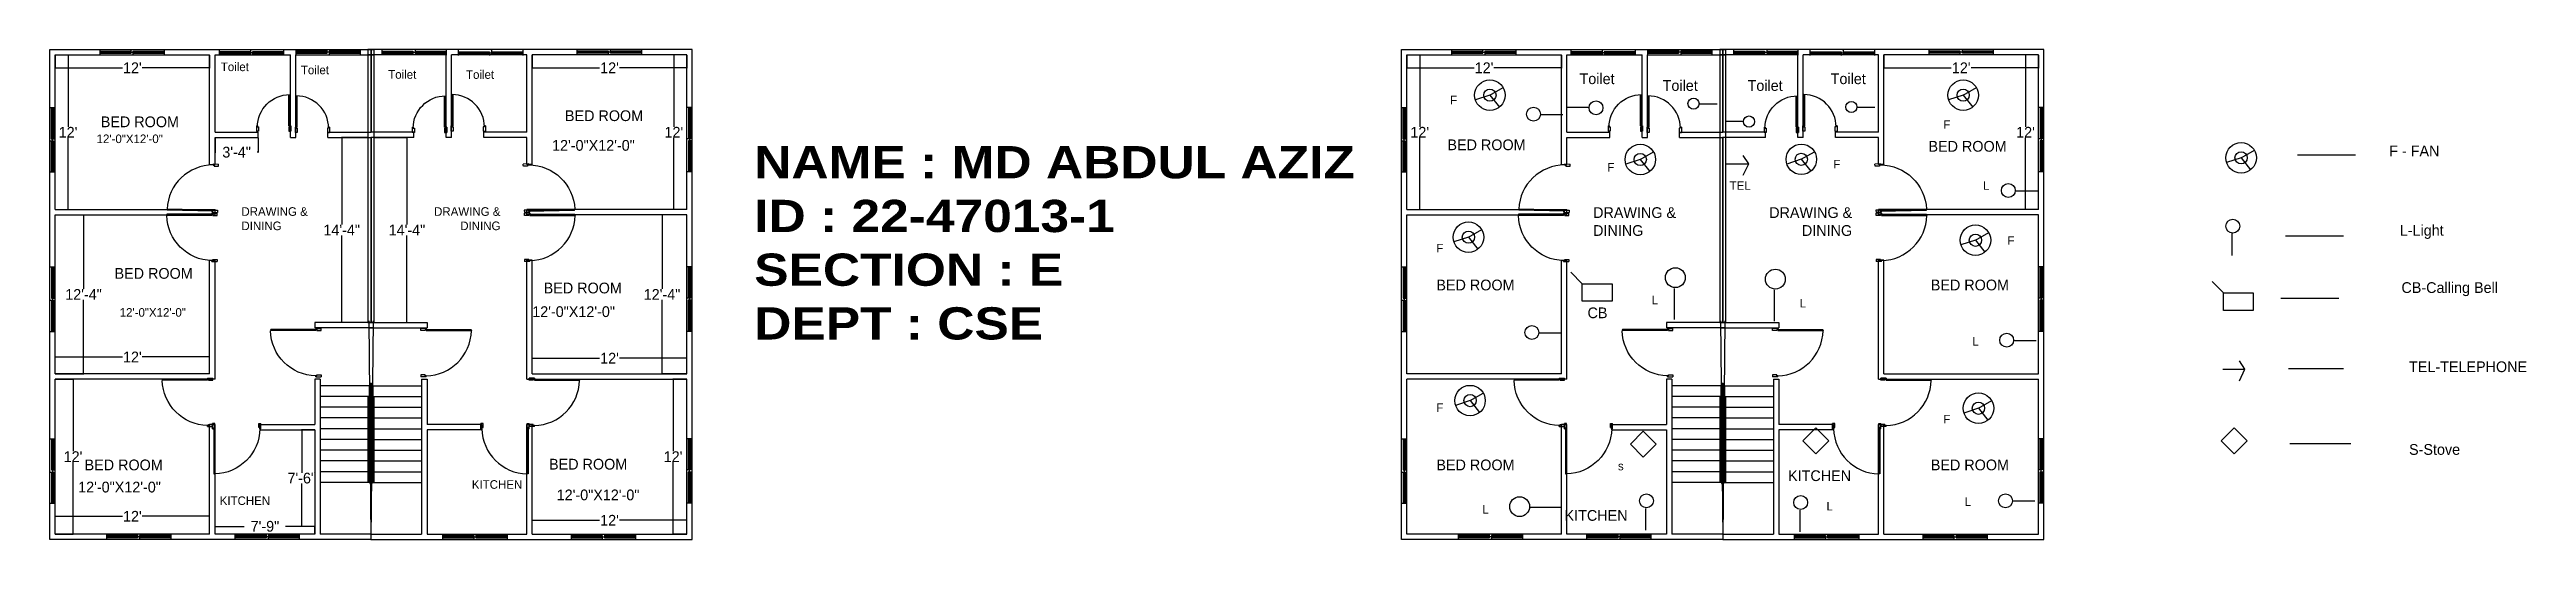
# Model space of a CAD drawing. Header units: inches. Extents: x 510 to 2818, y -315 to 141.
import ezdxf

# ---------------------------------------------------------------- set-up
doc = ezdxf.new("R2010")
doc.units = ezdxf.units.IN
doc.header["$MEASUREMENT"] = 0
doc.dimstyles.get("Standard").update_dxf_attribs({"dimtxt": 10, "dimasz": 0.18, "dimexe": 0.18, "dimexo": 0.0625, "dimgap": 0.09, "dimtad": 0, "dimtih": 1, "dimtoh": 1, "dimdec": 0, "dimzin": 0, "dimdsep": 46, "dimlunit": 3, "dimtxsty": 'Standard', "dimcen": 0.09, "dimadec": 0, "dimazin": 0, "dimtfac": 1, "dimtdec": 0, "dimtofl": 0, "dimtmove": 0, "dimatfit": 3, "dimfxl": 1, "dimtolj": 1, "dimtzin": 0, "dimarcsym": 0})

# ---------------------------------------------------------------- blocks, each defined once
blk = doc.blocks.new('door 42')
for p, q in [((1110.7, 151.3), (1111.7, 151.5)), ((1110.7, 108.4), (1110.7, 151.3)), ((1111.7, 109.4), (1111.7, 151.5)), ((1109.7, 109.4), (1109.7, 104.4)), ((1109.7, 109.4), (1110.7, 109.4)), ((1111.7, 104.4), (1109.7, 104.4)), ((1110.7, 109.4), (1110.7, 108.4)), ((1110.7, 109.4), (1110.7, 108.4)), ((1110.7, 109.4), (1111.7, 109.4)), ((1110.7, 108.4), (1111.7, 108.4)), ((1110.7, 108.4), (1110.7, 108.4)), ((1111.7, 108.4), (1111.7, 104.4)), ((1153.7, 108.4), (1152.7, 108.4)), ((1152.7, 108.4), (1152.7, 104.4)), ((1152.7, 104.4), (1153.7, 104.4)), ((1152.7, 104.4), (1154.7, 104.4)), ((1154.7, 109.4), (1153.7, 109.4)), ((1153.7, 109.4), (1153.7, 108.4)), ((1154.7, 109.4), (1154.7, 104.4))]:
    blk.add_line(p, q)
blk.add_arc((1110.7, 108.4), 43.1, 1.3296, 88.6159)
blk = doc.blocks.new('door 30')
for p, q in [((1036.3, 19.9), (1036.3, 49.1)), ((1037.3, 19.9), (1037.3, 49.1)), ((1035.3, 19.9), (1035.3, 14.9)), ((1035.3, 19.9), (1036.3, 19.9)), ((1037.3, 14.9), (1035.3, 14.9)), ((1036.3, 19.9), (1036.3, 18.9)), ((1036.3, 19.9), (1036.3, 18.9)), ((1036.3, 19.9), (1037.3, 19.9)), ((1036.3, 18.9), (1037.3, 18.9)), ((1036.3, 18.9), (1036.3, 18.9)), ((1037.3, 18.9), (1037.3, 14.9)), ((1066.4, 18.9), (1065.4, 18.9)), ((1065.4, 18.9), (1065.4, 14.9)), ((1065.4, 14.9), (1066.3, 14.9)), ((1065.4, 14.9), (1067.4, 14.9)), ((1065.4, 14.9), (1067.3, 14.9)), ((1067.4, 19.9), (1066.4, 19.9)), ((1066.4, 19.9), (1066.4, 18.9)), ((1067.4, 19.9), (1067.4, 14.9))]:
    blk.add_line(p, q)
blk.add_arc((1036.3, 18.9), 30.2, 0, 90)
blk = doc.blocks.new('window')
for p, q in [((422.6, 150), (422.6, 155)), ((422.6, 155), (482.6, 155)), ((422.6, 153.5), (451.6, 153.5)), ((422.6, 153.5), (451.6, 153.5)), ((422.6, 153.5), (451.6, 153.5)), ((422.6, 151.5), (451.6, 151.5)), ((423.6, 151.5), (423.6, 153.5)), ((423.6, 152.5), (481.6, 152.5)), ((451.6, 151.5), (451.6, 155)), ((452.6, 150), (452.6, 150)), ((453.6, 150), (453.6, 153.5)), ((453.6, 153.5), (482.6, 153.5)), ((453.6, 153.5), (482.6, 153.5)), ((453.6, 153.5), (482.6, 153.5)), ((453.6, 151.5), (482.6, 151.5)), ((481.6, 151.5), (481.6, 153.5)), ((482.6, 150), (482.6, 155))]:
    blk.add_line(p, q)
blk = doc.blocks.new('win')
for p, q in [((353, 171.7), (353, 176.7)), ((353, 175.2), (382, 175.2)), ((353, 175.2), (382, 175.2)), ((353, 175.2), (382, 175.2)), ((353, 173.2), (382, 173.2)), ((354, 173.2), (354, 175.2)), ((354, 174.2), (412, 174.2)), ((382, 173.2), (382, 176.7)), ((383, 171.7), (383, 171.7)), ((384, 171.7), (384, 175.2)), ((384, 175.2), (413, 175.2)), ((384, 175.2), (413, 175.2)), ((384, 175.2), (413, 175.2)), ((384, 173.2), (413, 173.2)), ((412, 173.2), (412, 175.2)), ((413, 171.7), (413, 176.7))]:
    blk.add_line(p, q)
blk = doc.blocks.new('*D8')
at = {"color": 0, "lineweight": -2}
for p, q in [((515.6, 136.4), (515.6, 124.3)), ((515.7, 124.5), (578.3, 124.5)), ((659.4, 124.5), (596.8, 124.5)), ((659.6, 136.4), (659.6, 124.3))]:
    blk.add_line(p, q, dxfattribs=at)
at = {"color": 0}
for points in [[(515.7, 124.5), (515.7, 124.5), (515.6, 124.5)], [(659.4, 124.5), (659.4, 124.5), (659.6, 124.5)]]:
    blk.add_solid(points, dxfattribs=at)
at = {"layer": 'Defpoints', "color": 0}
for p in [(515.6, 136.5), (659.6, 136.5), (659.6, 124.5)]:
    blk.add_point(p, dxfattribs=at)
at = {"color": 0, "insert": (587.6, 124.5), "char_height": 10, "attachment_point": 5}
blk.add_mtext("\\A1;12'", dxfattribs=at)
blk = doc.blocks.new('*D9')
at = {"color": 0, "lineweight": -2}
for p, q in [((515.6, 136.5), (527.9, 136.5)), ((527.7, 136.3), (527.7, 69.6)), ((527.7, -7.4), (527.7, 59.4)), ((515.6, -7.5), (527.9, -7.5))]:
    blk.add_line(p, q, dxfattribs=at)
at = {"color": 0}
for points in [[(527.7, 136.3), (527.7, 136.3), (527.7, 136.5)], [(527.7, -7.4), (527.7, -7.4), (527.7, -7.5)]]:
    blk.add_solid(points, dxfattribs=at)
at = {"layer": 'Defpoints', "color": 0}
for p in [(515.6, 136.5), (515.6, -7.5), (527.7, -7.5)]:
    blk.add_point(p, dxfattribs=at)
at = {"color": 0, "insert": (527.7, 64.5), "char_height": 10, "attachment_point": 5}
blk.add_mtext("\\A1;12'", dxfattribs=at)
blk = doc.blocks.new('*D10')
at = {"color": 0, "lineweight": -2}
for p, q in [((960.1, 136.4), (960.1, 124.3)), ((960.3, 124.5), (1022.9, 124.5)), ((1103.9, 124.5), (1041.4, 124.5)), ((1104.1, 136.4), (1104.1, 124.3))]:
    blk.add_line(p, q, dxfattribs=at)
at = {"color": 0}
for points in [[(960.3, 124.5), (960.3, 124.5), (960.1, 124.5)], [(1103.9, 124.5), (1103.9, 124.5), (1104.1, 124.5)]]:
    blk.add_solid(points, dxfattribs=at)
at = {"layer": 'Defpoints', "color": 0}
for p in [(960.1, 136.5), (960.1, 124.5), (1104.1, 136.5)]:
    blk.add_point(p, dxfattribs=at)
at = {"color": 0, "insert": (1032.1, 124.5), "char_height": 10, "attachment_point": 5}
blk.add_mtext("\\A1;12'", dxfattribs=at)
blk = doc.blocks.new('*D11')
at = {"color": 0, "lineweight": -2}
for p, q in [((1104.1, 136.5), (1091.8, 136.5)), ((1092, 136.3), (1092, 69.6)), ((1092, -7.4), (1092, 59.4)), ((1104.1, -7.5), (1091.8, -7.5))]:
    blk.add_line(p, q, dxfattribs=at)
at = {"color": 0}
for points in [[(1092, 136.3), (1092, 136.3), (1092, 136.5)], [(1092, -7.4), (1092, -7.4), (1092, -7.5)]]:
    blk.add_solid(points, dxfattribs=at)
at = {"layer": 'Defpoints', "color": 0}
for p in [(1104.1, 136.5), (1092, -7.5), (1104.1, -7.5)]:
    blk.add_point(p, dxfattribs=at)
at = {"color": 0, "insert": (1092, 64.5), "char_height": 10, "attachment_point": 5}
blk.add_mtext("\\A1;12'", dxfattribs=at)
blk = doc.blocks.new('*D12')
at = {"color": 0, "lineweight": -2}
for p, q in [((1774.8, 136.4), (1774.8, 124.3)), ((1775, 124.5), (1837.5, 124.5)), ((1918.6, 124.5), (1856, 124.5)), ((1918.8, 136.4), (1918.8, 124.3))]:
    blk.add_line(p, q, dxfattribs=at)
at = {"color": 0}
for points in [[(1775, 124.5), (1775, 124.5), (1774.8, 124.5)], [(1918.6, 124.5), (1918.6, 124.5), (1918.8, 124.5)]]:
    blk.add_solid(points, dxfattribs=at)
at = {"layer": 'Defpoints', "color": 0}
for p in [(1774.8, 136.5), (1918.8, 136.5), (1918.8, 124.5)]:
    blk.add_point(p, dxfattribs=at)
at = {"color": 0, "insert": (1846.8, 124.5), "char_height": 10, "attachment_point": 5}
blk.add_mtext("\\A1;12'", dxfattribs=at)
blk = doc.blocks.new('*D13')
at = {"color": 0, "lineweight": -2}
for p, q in [((1774.8, 136.5), (1787.1, 136.5)), ((1786.9, 136.3), (1786.9, 69.6)), ((1786.9, -7.4), (1786.9, 59.4)), ((1774.8, -7.5), (1787.1, -7.5))]:
    blk.add_line(p, q, dxfattribs=at)
at = {"color": 0}
for points in [[(1786.9, 136.3), (1786.9, 136.3), (1786.9, 136.5)], [(1786.9, -7.4), (1786.9, -7.4), (1786.9, -7.5)]]:
    blk.add_solid(points, dxfattribs=at)
at = {"layer": 'Defpoints', "color": 0}
for p in [(1774.8, 136.5), (1774.8, -7.5), (1786.9, -7.5)]:
    blk.add_point(p, dxfattribs=at)
at = {"color": 0, "insert": (1786.9, 64.5), "char_height": 10, "attachment_point": 5}
blk.add_mtext("\\A1;12'", dxfattribs=at)
blk = doc.blocks.new('*D14')
at = {"color": 0, "lineweight": -2}
for p, q in [((2219.3, 136.4), (2219.3, 124.3)), ((2219.5, 124.5), (2282.1, 124.5)), ((2363.2, 124.5), (2300.6, 124.5)), ((2363.3, 136.4), (2363.3, 124.3))]:
    blk.add_line(p, q, dxfattribs=at)
at = {"color": 0}
for points in [[(2219.5, 124.5), (2219.5, 124.5), (2219.3, 124.5)], [(2363.2, 124.5), (2363.2, 124.5), (2363.3, 124.5)]]:
    blk.add_solid(points, dxfattribs=at)
at = {"layer": 'Defpoints', "color": 0}
for p in [(2219.3, 136.5), (2219.3, 124.5), (2363.3, 136.5)]:
    blk.add_point(p, dxfattribs=at)
at = {"color": 0, "insert": (2291.3, 124.5), "char_height": 10, "attachment_point": 5}
blk.add_mtext("\\A1;12'", dxfattribs=at)
blk = doc.blocks.new('*D15')
at = {"color": 0, "lineweight": -2}
for p, q in [((2363.3, 136.5), (2351, 136.5)), ((2351.2, 136.3), (2351.2, 69.6)), ((2351.2, -7.4), (2351.2, 59.4)), ((2363.3, -7.5), (2351, -7.5))]:
    blk.add_line(p, q, dxfattribs=at)
at = {"color": 0}
for points in [[(2351.2, 136.3), (2351.2, 136.3), (2351.2, 136.5)], [(2351.2, -7.4), (2351.2, -7.4), (2351.2, -7.5)]]:
    blk.add_solid(points, dxfattribs=at)
at = {"layer": 'Defpoints', "color": 0}
for p in [(2363.3, 136.5), (2351.2, -7.5), (2363.3, -7.5)]:
    blk.add_point(p, dxfattribs=at)
at = {"color": 0, "insert": (2351.2, 64.5), "char_height": 10, "attachment_point": 5}
blk.add_mtext("\\A1;12'", dxfattribs=at)
blk = doc.blocks.new('Fan')
for q in [(2604.6, 198.1), (2656.4, 221.1), (2631.7, 207), (2649.5, 184.9)]:
    blk.add_line((2631.7, 207), q)
for radius in [28.4, 11.4]:
    blk.add_circle((2631.7, 207), radius)
blk = doc.blocks.new('light')
blk.add_line((2661.5, -3.3), (2661.5, 55))
blk.add_circle((2663, 74.9), 18.5)
blk = doc.blocks.new('telephone')
for p, q in [((2682.9, -92.9), (2672.6, -77.2)), ((2641.6, -92.9), (2682.9, -92.9)), ((2662.2, -92.9), (2682.9, -92.9)), ((2672.6, -114.2), (2682.9, -92.9))]:
    blk.add_line(p, q)
blk = doc.blocks.new('Calling Bell')
blk.add_line((2671.5, -222.2), (2650.2, -200.9))
blk.add_lwpolyline([(2671.5, -222.2), (2727, -222.2), (2727, -254.9), (2671.5, -254.9)], close=True)
blk = doc.blocks.new('*D95')
at = {"color": 0, "lineweight": -2}
for p, q in [((515.6, -160.5), (515.6, -144.5)), ((515.7, -144.7), (578.3, -144.7)), ((659.4, -144.7), (596.8, -144.7)), ((659.6, -160.5), (659.6, -144.5))]:
    blk.add_line(p, q, dxfattribs=at)
at = {"color": 0}
for points in [[(515.7, -144.6), (515.7, -144.7), (515.6, -144.7)], [(659.4, -144.6), (659.4, -144.7), (659.6, -144.7)]]:
    blk.add_solid(points, dxfattribs=at)
at = {"layer": 'Defpoints', "color": 0}
for p in [(515.6, -160.5), (659.6, -144.7), (659.6, -160.5)]:
    blk.add_point(p, dxfattribs=at)
at = {"color": 0, "insert": (587.6, -144.7), "char_height": 10, "attachment_point": 5}
blk.add_mtext("\\A1;12'", dxfattribs=at)
blk = doc.blocks.new('*D96')
at = {"color": 0, "lineweight": -2}
for p, q in [((515.6, -309.5), (515.6, -292.8)), ((515.7, -293), (578.3, -293)), ((659.4, -293), (596.8, -293)), ((659.6, -309.5), (659.6, -292.8))]:
    blk.add_line(p, q, dxfattribs=at)
at = {"color": 0}
for points in [[(515.7, -292.9), (515.7, -293), (515.6, -293)], [(659.4, -292.9), (659.4, -293), (659.6, -293)]]:
    blk.add_solid(points, dxfattribs=at)
at = {"layer": 'Defpoints', "color": 0}
for p in [(659.6, -293), (515.6, -309.5), (659.6, -309.5)]:
    blk.add_point(p, dxfattribs=at)
at = {"color": 0, "insert": (587.6, -293), "char_height": 10, "attachment_point": 5}
blk.add_mtext("\\A1;12'", dxfattribs=at)
blk = doc.blocks.new('*D97')
at = {"color": 0, "lineweight": -2}
for p, q in [((515.6, -165.5), (532.4, -165.5)), ((532.3, -165.7), (532.3, -232.4)), ((532.3, -309.3), (532.3, -242.6)), ((515.6, -309.5), (532.4, -309.5))]:
    blk.add_line(p, q, dxfattribs=at)
at = {"color": 0}
for points in [[(532.2, -165.7), (532.3, -165.7), (532.3, -165.5)], [(532.2, -309.3), (532.3, -309.3), (532.3, -309.5)]]:
    blk.add_solid(points, dxfattribs=at)
at = {"layer": 'Defpoints', "color": 0}
for p in [(515.6, -165.5), (532.3, -165.5), (515.6, -309.5)]:
    blk.add_point(p, dxfattribs=at)
at = {"color": 0, "insert": (532.3, -237.5), "char_height": 10, "attachment_point": 5}
blk.add_mtext("\\A1;12'", dxfattribs=at)
blk = doc.blocks.new('*D98')
at = {"color": 0, "lineweight": -2}
for p, q in [((960.1, -160.5), (960.1, -145.6)), ((960.3, -145.8), (1022.9, -145.8)), ((1103.9, -145.8), (1041.4, -145.8)), ((1104.1, -160.5), (1104.1, -145.6))]:
    blk.add_line(p, q, dxfattribs=at)
at = {"color": 0}
for points in [[(960.3, -145.8), (960.3, -145.8), (960.1, -145.8)], [(1103.9, -145.8), (1103.9, -145.8), (1104.1, -145.8)]]:
    blk.add_solid(points, dxfattribs=at)
at = {"layer": 'Defpoints', "color": 0}
for p in [(960.1, -145.8), (960.1, -160.5), (1104.1, -160.5)]:
    blk.add_point(p, dxfattribs=at)
at = {"color": 0, "insert": (1032.1, -145.8), "char_height": 10, "attachment_point": 5}
blk.add_mtext("\\A1;12'", dxfattribs=at)
blk = doc.blocks.new('*D99')
at = {"color": 0, "lineweight": -2}
for p, q in [((1104.1, -165.5), (1091.1, -165.5)), ((1091.3, -165.7), (1091.3, -232.4)), ((1091.3, -309.4), (1091.3, -242.6)), ((1104.1, -309.5), (1091.1, -309.5))]:
    blk.add_line(p, q, dxfattribs=at)
at = {"color": 0}
for points in [[(1091.3, -165.7), (1091.3, -165.7), (1091.3, -165.5)], [(1091.3, -309.4), (1091.3, -309.4), (1091.3, -309.5)]]:
    blk.add_solid(points, dxfattribs=at)
at = {"layer": 'Defpoints', "color": 0}
for p in [(1104.1, -165.5), (1091.3, -309.5), (1104.1, -309.5)]:
    blk.add_point(p, dxfattribs=at)
at = {"color": 0, "insert": (1091.3, -237.5), "char_height": 10, "attachment_point": 5}
blk.add_mtext("\\A1;12'", dxfattribs=at)
blk = doc.blocks.new('*D100')
at = {"color": 0, "lineweight": -2}
for p, q in [((960.1, -309.5), (960.1, -296.5)), ((960.3, -296.7), (1022.9, -296.7)), ((1103.9, -296.7), (1041.4, -296.7)), ((1104.1, -309.5), (1104.1, -296.5))]:
    blk.add_line(p, q, dxfattribs=at)
at = {"color": 0}
for points in [[(960.3, -296.6), (960.3, -296.7), (960.1, -296.7)], [(1103.9, -296.6), (1103.9, -296.7), (1104.1, -296.7)]]:
    blk.add_solid(points, dxfattribs=at)
at = {"layer": 'Defpoints', "color": 0}
for p in [(1104.1, -296.7), (960.1, -309.5), (1104.1, -309.5)]:
    blk.add_point(p, dxfattribs=at)
at = {"color": 0, "insert": (1032.1, -296.7), "char_height": 10, "attachment_point": 5}
blk.add_mtext("\\A1;12'", dxfattribs=at)
blk = doc.blocks.new('*D101')
at = {"color": 0, "lineweight": -2}
for p, q in [((664.6, 59.4), (664.6, 45.7)), ((704.8, 59.4), (704.8, 45.7)), ((664.7, 45.9), (665.4, 45.9)), ((704.6, 45.9), (703.9, 45.9))]:
    blk.add_line(p, q, dxfattribs=at)
at = {"color": 0}
for points in [[(664.7, 46), (664.7, 45.9), (664.6, 45.9)], [(704.6, 46), (704.6, 45.9), (704.8, 45.9)]]:
    blk.add_solid(points, dxfattribs=at)
at = {"layer": 'Defpoints', "color": 0}
for p in [(664.6, 59.5), (704.8, 59.5), (704.8, 45.9)]:
    blk.add_point(p, dxfattribs=at)
at = {"color": 0, "insert": (684.7, 45.9), "char_height": 10, "attachment_point": 5}
blk.add_mtext('\\A1;3\'-4"', dxfattribs=at)
blk = doc.blocks.new('*D102')
at = {"color": 0, "lineweight": -2}
for p, q in [((807.1, 59.5), (782.4, 59.5)), ((782.6, 59.3), (782.6, -21.4)), ((782.6, -112.4), (782.6, -31.6)), ((807.1, -112.5), (782.4, -112.5))]:
    blk.add_line(p, q, dxfattribs=at)
at = {"color": 0}
for points in [[(782.5, 59.3), (782.6, 59.3), (782.6, 59.5)], [(782.5, -112.4), (782.6, -112.4), (782.6, -112.5)]]:
    blk.add_solid(points, dxfattribs=at)
at = {"layer": 'Defpoints', "color": 0}
for p in [(782.6, 59.5), (807.1, 59.5), (807.1, -112.5)]:
    blk.add_point(p, dxfattribs=at)
at = {"color": 0, "insert": (782.6, -26.5), "char_height": 10, "attachment_point": 5}
blk.add_mtext('\\A1;14\'-4"', dxfattribs=at)
blk = doc.blocks.new('*D103')
at = {"color": 0, "lineweight": -2}
for p, q in [((1104.1, -12.5), (1080.8, -12.5)), ((1081, -12.7), (1081, -81.4)), ((1081, -160.4), (1081, -91.6)), ((1104.1, -160.5), (1080.8, -160.5))]:
    blk.add_line(p, q, dxfattribs=at)
at = {"color": 0}
for points in [[(1080.9, -12.7), (1081, -12.7), (1081, -12.5)], [(1080.9, -160.4), (1081, -160.4), (1081, -160.5)]]:
    blk.add_solid(points, dxfattribs=at)
at = {"layer": 'Defpoints', "color": 0}
for p in [(1081, -12.5), (1104.1, -12.5), (1104.1, -160.5)]:
    blk.add_point(p, dxfattribs=at)
at = {"color": 0, "insert": (1081, -86.5), "char_height": 10, "attachment_point": 5}
blk.add_mtext('\\A1;12\'-4"', dxfattribs=at)
blk = doc.blocks.new('*D104')
at = {"color": 0, "lineweight": -2}
for p, q in [((515.6, -12.5), (542.3, -12.5)), ((542.1, -12.7), (542.1, -81.4)), ((542.1, -160.3), (542.1, -91.6)), ((515.6, -160.5), (542.3, -160.5))]:
    blk.add_line(p, q, dxfattribs=at)
at = {"color": 0}
for points in [[(542.1, -12.7), (542.2, -12.7), (542.1, -12.5)], [(542.1, -160.3), (542.2, -160.3), (542.1, -160.5)]]:
    blk.add_solid(points, dxfattribs=at)
at = {"layer": 'Defpoints', "color": 0}
for p in [(515.6, -12.5), (515.6, -160.5), (542.1, -160.5)]:
    blk.add_point(p, dxfattribs=at)
at = {"color": 0, "insert": (542.1, -86.5), "char_height": 10, "attachment_point": 5}
blk.add_mtext('\\A1;12\'-4"', dxfattribs=at)
blk = doc.blocks.new('*D105')
at = {"color": 0, "lineweight": -2}
for p, q in [((664.6, -309.5), (664.6, -302.2)), ((664.7, -302.4), (691.8, -302.4)), ((757.4, -302.4), (730.3, -302.4)), ((757.6, -309.5), (757.6, -302.2))]:
    blk.add_line(p, q, dxfattribs=at)
at = {"color": 0}
for points in [[(664.7, -302.4), (664.7, -302.4), (664.6, -302.4)], [(757.4, -302.4), (757.4, -302.4), (757.6, -302.4)]]:
    blk.add_solid(points, dxfattribs=at)
at = {"layer": 'Defpoints', "color": 0}
for p in [(664.6, -309.5), (757.6, -302.4), (757.6, -309.5)]:
    blk.add_point(p, dxfattribs=at)
at = {"color": 0, "insert": (711.1, -302.4), "char_height": 10, "attachment_point": 5}
blk.add_mtext('\\A1;7\'-9"', dxfattribs=at)
blk = doc.blocks.new('*D106')
at = {"color": 0, "lineweight": -2}
for p, q in [((757.5, -212.5), (745.2, -212.5)), ((745.4, -212.7), (745.4, -252.4)), ((745.4, -302.2), (745.4, -262.5)), ((757.5, -302.4), (745.2, -302.4))]:
    blk.add_line(p, q, dxfattribs=at)
at = {"color": 0}
for points in [[(745.3, -212.7), (745.4, -212.7), (745.4, -212.5)], [(745.3, -302.2), (745.4, -302.2), (745.4, -302.4)]]:
    blk.add_solid(points, dxfattribs=at)
at = {"layer": 'Defpoints', "color": 0}
for p in [(745.4, -212.5), (757.6, -212.5), (757.6, -302.4)]:
    blk.add_point(p, dxfattribs=at)
at = {"color": 0, "insert": (745.4, -257.5), "char_height": 10, "attachment_point": 5}
blk.add_mtext('\\A1;7\'-6"', dxfattribs=at)
blk = doc.blocks.new('*D107')
at = {"color": 0, "lineweight": -2}
for p, q in [((812.6, 59.5), (843.6, 59.5)), ((843.4, 59.3), (843.4, -21.4)), ((843.4, -112.4), (843.4, -31.6)), ((811.9, -112.5), (843.6, -112.5))]:
    blk.add_line(p, q, dxfattribs=at)
at = {"color": 0}
for points in [[(843.4, 59.3), (843.4, 59.3), (843.4, 59.5)], [(843.4, -112.4), (843.4, -112.4), (843.4, -112.5)]]:
    blk.add_solid(points, dxfattribs=at)
at = {"layer": 'Defpoints', "color": 0}
for p in [(812.6, 59.5), (811.8, -112.5), (843.4, -112.5)]:
    blk.add_point(p, dxfattribs=at)
at = {"color": 0, "insert": (843.4, -26.5), "char_height": 10, "attachment_point": 5}
blk.add_mtext('\\A1;14\'-4"', dxfattribs=at)

msp = doc.modelspace()

# ---------------------------------------------------------------- linework, layer by layer
for p, q in [((510.6, 141.5), (812.6, 141.5)), ((510.6, -314.5), (510.6, 141.5)), ((1109.1, 141.5), (807.1, 141.5)), ((807.1, 141.5), (807.1, -112.5)), ((809.6, 141.5), (809.6, 64.5)), ((810.1, 141.5), (810.1, 64.5)), ((812.6, 141.5), (812.6, -112.5)), ((1109.1, -314.5), (1109.1, 141.5)), ((1769.8, 141.5), (2071.8, 141.5)), ((1769.8, -314.5), (1769.8, 141.5)), ((2368.3, 141.5), (2066.3, 141.5)), ((2066.3, 141.5), (2066.3, -112.5)), ((2068.8, 141.5), (2068.8, 64.5)), ((2069.3, 141.5), (2069.3, 64.5)), ((2071.8, 141.5), (2071.8, -112.5)), ((2368.3, -314.5), (2368.3, 141.5)), ((515.6, 136.5), (659.6, 136.5)), ((515.6, -7.5), (515.6, 136.5)), ((659.6, 34.5), (659.6, 136.5)), ((664.6, 136.5), (734.8, 136.5)), ((664.6, 64.5), (664.6, 136.5)), ((734.8, 59.5), (734.8, 136.5)), ((739.8, 136.5), (812.6, 136.5)), ((739.8, 59.5), (739.8, 136.5)), ((879.9, 136.5), (807.1, 136.5)), ((879.9, 59.5), (879.9, 136.5)), ((955.1, 136.5), (884.9, 136.5)), ((884.9, 59.5), (884.9, 136.5)), ((955.1, 64.5), (955.1, 136.5)), ((1104.1, 136.5), (960.1, 136.5)), ((960.1, 34.5), (960.1, 136.5)), ((1104.1, -7.5), (1104.1, 136.5)), ((1774.8, 136.5), (1918.8, 136.5)), ((1774.8, -7.5), (1774.8, 136.5)), ((1918.8, 34.5), (1918.8, 136.5)), ((1923.8, 136.5), (1994, 136.5)), ((1923.8, 64.5), (1923.8, 136.5)), ((1994, 59.5), (1994, 136.5)), ((1999, 136.5), (2071.8, 136.5)), ((1999, 59.5), (1999, 136.5)), ((2139.1, 136.5), (2066.3, 136.5)), ((2139.1, 59.5), (2139.1, 136.5)), ((2214.3, 136.5), (2144.1, 136.5)), ((2144.1, 59.5), (2144.1, 136.5)), ((2214.3, 64.5), (2214.3, 136.5)), ((2363.3, 136.5), (2219.3, 136.5)), ((2219.3, 34.5), (2219.3, 136.5)), ((2363.3, -7.5), (2363.3, 136.5)), ((664.6, 64.5), (704.8, 64.5)), ((664.6, 59.5), (704.8, 59.5)), ((664.6, 34.5), (664.6, 59.5)), ((704.8, 59.5), (704.8, 64.5)), ((734.8, 59.5), (739.8, 59.5)), ((769.8, 64.5), (810.1, 64.5)), ((769.8, 59.5), (769.8, 64.5)), ((769.8, 59.5), (810.1, 59.5)), ((849.9, 64.5), (809.6, 64.5)), ((849.9, 59.5), (809.6, 59.5)), ((809.6, 59.5), (809.6, -112.5)), ((810.1, 59.5), (810.1, -112.5)), ((849.9, 59.5), (849.9, 64.5)), ((884.9, 59.5), (879.9, 59.5)), ((955.1, 64.5), (914.9, 64.5)), ((914.9, 59.5), (914.9, 64.5)), ((955.1, 59.5), (914.9, 59.5)), ((955.1, 34.5), (955.1, 59.5)), ((1923.8, 64.5), (1964, 64.5)), ((1923.8, 59.5), (1964, 59.5)), ((1923.8, 34.5), (1923.8, 59.5)), ((1964, 59.5), (1964, 64.5)), ((1994, 59.5), (1999, 59.5)), ((2029, 64.5), (2069.3, 64.5)), ((2029, 59.5), (2029, 64.5)), ((2029, 59.5), (2069.3, 59.5)), ((2109.1, 64.5), (2068.8, 64.5)), ((2109.1, 59.5), (2068.8, 59.5)), ((2068.8, 59.5), (2068.8, -112.5)), ((2069.3, 59.5), (2069.3, -112.5)), ((2109.1, 59.5), (2109.1, 64.5)), ((2144.1, 59.5), (2139.1, 59.5)), ((2214.3, 64.5), (2174.1, 64.5)), ((2174.1, 59.5), (2174.1, 64.5)), ((2214.3, 59.5), (2174.1, 59.5)), ((2214.3, 34.5), (2214.3, 59.5)), ((659.6, 34.5), (664.6, 34.5)), ((960.1, 34.5), (955.1, 34.5)), ((1918.8, 34.5), (1923.8, 34.5)), ((2219.3, 34.5), (2214.3, 34.5)), ((2604.6, 43.6), (2658.7, 43.6)), ((515.6, -7.5), (664.6, -7.5)), ((515.6, -12.5), (664.6, -12.5)), ((515.6, -160.5), (515.6, -12.5)), ((664.6, -12.5), (664.6, -7.5)), ((1104.1, -7.5), (955.1, -7.5)), ((955.1, -12.5), (955.1, -7.5)), ((1104.1, -12.5), (955.1, -12.5)), ((1104.1, -160.5), (1104.1, -12.5)), ((1774.8, -7.5), (1923.8, -7.5)), ((1774.8, -12.5), (1923.8, -12.5)), ((1774.8, -160.5), (1774.8, -12.5)), ((1923.8, -12.5), (1923.8, -7.5)), ((2363.3, -7.5), (2214.3, -7.5)), ((2214.3, -12.5), (2214.3, -7.5)), ((2363.3, -12.5), (2214.3, -12.5)), ((2363.3, -160.5), (2363.3, -12.5)), ((2593.3, -31.8), (2647.3, -31.8)), ((659.6, -54.5), (664.6, -54.5)), ((659.6, -160.5), (659.6, -54.5)), ((664.6, -165.5), (664.6, -54.5)), ((960.1, -54.5), (955.1, -54.5)), ((955.1, -165.5), (955.1, -54.5)), ((960.1, -160.5), (960.1, -54.5)), ((1918.8, -54.5), (1923.8, -54.5)), ((1918.8, -160.5), (1918.8, -54.5)), ((1923.8, -165.5), (1923.8, -54.5)), ((2219.3, -54.5), (2214.3, -54.5)), ((2214.3, -165.5), (2214.3, -54.5)), ((2219.3, -160.5), (2219.3, -54.5)), ((2589, -90), (2643, -90)), ((812.6, -112.5), (757.6, -112.5)), ((757.6, -112.5), (757.6, -117.5)), ((807.1, -112.5), (862.1, -112.5)), ((807.8, -111.1), (809.8, -313.1)), ((811.8, -111.1), (809.8, -313.1)), ((862.1, -112.5), (862.1, -117.5)), ((2071.8, -112.5), (2016.8, -112.5)), ((2016.8, -112.5), (2016.8, -117.5)), ((2066.3, -112.5), (2121.3, -112.5)), ((2067.1, -111.1), (2069.1, -313.1)), ((2071.1, -111.1), (2069.1, -313.1)), ((2121.3, -112.5), (2121.3, -117.5)), ((762.6, -117.5), (757.6, -117.5)), ((811.8, -117.5), (762.6, -117.5)), ((762.6, -117.5), (762.6, -117.5)), ((807.9, -117.5), (857.1, -117.5)), ((857.1, -117.5), (857.1, -117.5)), ((857.1, -117.5), (862.1, -117.5)), ((2021.8, -117.5), (2016.8, -117.5)), ((2071, -117.5), (2021.8, -117.5)), ((2021.8, -117.5), (2021.8, -117.5)), ((2067.1, -117.5), (2116.3, -117.5)), ((2116.3, -117.5), (2116.3, -117.5)), ((2116.3, -117.5), (2121.3, -117.5)), ((659.6, -160.5), (515.6, -160.5)), ((960.1, -160.5), (1104.1, -160.5)), ((1918.8, -160.5), (1774.8, -160.5)), ((2219.3, -160.5), (2363.3, -160.5)), ((2596.1, -155.4), (2647.3, -155.4)), ((664.6, -165.5), (515.6, -165.5)), ((515.6, -309.5), (515.6, -165.5)), ((762.6, -165.5), (757.6, -165.5)), ((757.6, -165.5), (757.6, -207.5)), ((762.6, -165.5), (762.6, -309.5)), ((808.6, -171.5), (762.6, -171.5)), ((808.6, -181.5), (762.6, -181.5)), ((807.1, -181.5), (807.1, -261.5)), ((808.1, -171.5), (808.1, -261.5)), ((808.6, -171.5), (808.6, -261.5)), ((809.6, -171.5), (809.6, -261.5)), ((810.1, -171.5), (810.1, -261.5)), ((811.1, -171.5), (857.1, -171.5)), ((811.1, -171.5), (811.1, -261.5)), ((811.1, -181.5), (857.1, -181.5)), ((811.6, -171.5), (811.6, -261.5)), ((812.6, -181.5), (812.6, -261.5)), ((857.1, -165.5), (862.1, -165.5)), ((857.1, -165.5), (857.1, -309.5)), ((862.1, -165.5), (862.1, -207.5)), ((955.1, -165.5), (1104.1, -165.5)), ((1104.1, -309.5), (1104.1, -165.5)), ((1923.8, -165.5), (1774.8, -165.5)), ((1774.8, -309.5), (1774.8, -165.5)), ((2021.8, -165.5), (2016.8, -165.5)), ((2016.8, -165.5), (2016.8, -207.5)), ((2021.8, -165.5), (2021.8, -309.5)), ((2067.8, -171.5), (2021.8, -171.5)), ((2067.8, -181.5), (2021.8, -181.5)), ((2066.3, -181.5), (2066.3, -261.5)), ((2067.3, -171.5), (2067.3, -261.5)), ((2067.8, -171.5), (2067.8, -261.5)), ((2068.8, -171.5), (2068.8, -261.5)), ((2069.3, -171.5), (2069.3, -261.5)), ((2070.3, -171.5), (2116.3, -171.5)), ((2070.3, -171.5), (2070.3, -261.5)), ((2070.3, -181.5), (2116.3, -181.5)), ((2070.8, -171.5), (2070.8, -261.5)), ((2071.8, -181.5), (2071.8, -261.5)), ((2116.3, -165.5), (2121.3, -165.5)), ((2116.3, -165.5), (2116.3, -309.5)), ((2121.3, -165.5), (2121.3, -207.5)), ((2214.3, -165.5), (2363.3, -165.5)), ((2363.3, -309.5), (2363.3, -165.5)), ((664.6, -207.5), (659.6, -207.5)), ((659.6, -309.5), (659.6, -207.5)), ((664.6, -309.5), (664.6, -207.5)), ((706.6, -212.5), (706.6, -207.5)), ((706.6, -207.5), (757.6, -207.5)), ((808.6, -191.5), (762.6, -191.5)), ((808.6, -201.5), (762.6, -201.5)), ((811.1, -191.5), (857.1, -191.5)), ((811.1, -201.5), (857.1, -201.5)), ((913.1, -207.5), (862.1, -207.5)), ((913.1, -212.5), (913.1, -207.5)), ((955.1, -207.5), (960.1, -207.5)), ((955.1, -309.5), (955.1, -207.5)), ((960.1, -309.5), (960.1, -207.5)), ((1923.8, -207.5), (1918.8, -207.5)), ((1918.8, -309.5), (1918.8, -207.5)), ((1923.8, -309.5), (1923.8, -207.5)), ((1965.8, -212.5), (1965.8, -207.5)), ((1965.8, -207.5), (2016.8, -207.5)), ((2067.8, -191.5), (2021.8, -191.5)), ((2067.8, -201.5), (2021.8, -201.5)), ((2070.3, -191.5), (2116.3, -191.5)), ((2070.3, -201.5), (2116.3, -201.5)), ((2172.3, -207.5), (2121.3, -207.5)), ((2172.3, -212.5), (2172.3, -207.5)), ((2214.3, -207.5), (2219.3, -207.5)), ((2214.3, -309.5), (2214.3, -207.5)), ((2219.3, -309.5), (2219.3, -207.5)), ((706.6, -212.5), (757.6, -212.5)), ((757.6, -212.5), (757.6, -309.5)), ((808.6, -211.5), (762.6, -211.5)), ((808.6, -221.5), (762.6, -221.5)), ((811.1, -211.5), (857.1, -211.5)), ((811.1, -221.5), (857.1, -221.5)), ((862.1, -212.5), (862.1, -309.5)), ((913.1, -212.5), (862.1, -212.5)), ((1965.8, -212.5), (2016.8, -212.5)), ((2016.8, -212.5), (2016.8, -309.5)), ((2067.8, -211.5), (2021.8, -211.5)), ((2067.8, -221.5), (2021.8, -221.5)), ((2070.3, -211.5), (2116.3, -211.5)), ((2070.3, -221.5), (2116.3, -221.5)), ((2121.3, -212.5), (2121.3, -309.5)), ((2172.3, -212.5), (2121.3, -212.5)), ((2597.5, -225.1), (2654.4, -225.1)), ((808.6, -231.5), (762.6, -231.5)), ((808.6, -241.5), (762.6, -241.5)), ((808.6, -251.5), (762.6, -251.5)), ((811.1, -231.5), (857.1, -231.5)), ((811.1, -241.5), (857.1, -241.5)), ((811.1, -251.5), (857.1, -251.5)), ((2067.8, -231.5), (2021.8, -231.5)), ((2067.8, -241.5), (2021.8, -241.5)), ((2067.8, -251.5), (2021.8, -251.5)), ((2070.3, -231.5), (2116.3, -231.5)), ((2070.3, -241.5), (2116.3, -241.5)), ((2070.3, -251.5), (2116.3, -251.5)), ((808.6, -261.5), (762.6, -261.5)), ((811.1, -261.5), (857.1, -261.5)), ((2067.8, -261.5), (2021.8, -261.5)), ((2070.3, -261.5), (2116.3, -261.5)), ((809.8, -314.5), (510.6, -314.5)), ((659.6, -309.5), (515.6, -309.5)), ((757.6, -309.5), (664.6, -309.5)), ((809.9, -309.5), (762.6, -309.5)), ((809.8, -309.5), (857.1, -309.5)), ((809.8, -313.1), (809.8, -314.5)), ((809.8, -313.1), (809.8, -314.5)), ((809.8, -314.5), (1109.1, -314.5)), ((862.1, -309.5), (955.1, -309.5)), ((960.1, -309.5), (1104.1, -309.5)), ((2069.1, -314.5), (1769.8, -314.5)), ((1918.8, -309.5), (1774.8, -309.5)), ((2016.8, -309.5), (1923.8, -309.5)), ((2069.1, -309.5), (2021.8, -309.5)), ((2069, -309.5), (2116.3, -309.5)), ((2069.1, -313.1), (2069.1, -314.5)), ((2069.1, -313.1), (2069.1, -314.5)), ((2069.1, -314.5), (2368.3, -314.5)), ((2121.3, -309.5), (2214.3, -309.5)), ((2219.3, -309.5), (2363.3, -309.5))]:
    msp.add_line(p, q)
for points in [[(2007.2, -225.8), (1995.1, -213.7), (1983.1, -225.8), (1995.1, -237.9)], [(2168, -222.9), (2155.9, -210.8), (2143.8, -222.9), (2155.9, -235)], [(2557.7, -222.9), (2545.6, -210.8), (2533.5, -222.9), (2545.6, -235)]]:
    msp.add_lwpolyline(points, close=True)
for centre, radius, start, end in [((809.1, -171.5), 1, 360, 180), ((809.1, -171.5), 2, 360, 110.7654), ((810.6, -171.5), 2, 69.2346, 180), ((810.6, -171.5), 1, 0, 180), ((2068.3, -171.5), 1, 360, 180), ((2068.3, -171.5), 2, 360, 110.7654), ((2069.8, -171.5), 2, 69.2346, 180), ((2069.8, -171.5), 1, 0, 180), ((810.6, -261.5), 2, 180, 263.6789), ((809.1, -261.5), 1, 282.134, 360), ((809.1, -261.5), 2, 276.3211, 360), ((810.6, -261.5), 1, 180, 257.866), ((2069.8, -261.5), 2, 180, 263.6789), ((2068.3, -261.5), 1, 282.134, 360), ((2068.3, -261.5), 2, 276.3211, 360), ((2069.8, -261.5), 1, 180, 257.866)]:
    msp.add_arc(centre, radius, start, end)

# ---------------------------------------------------------------- block references
for name, p in [('window', (134.9, -13.5)), ('window', (1394.2, -13.5)), ('door 30', (-296.1, 49.3)), ('door 30', (963.2, 49.3))]:
    msp.add_blockref(name, p)
for name, p, rotation in [('win', (1081.5, 312.5), 180), ('win', (1152.8, 313.1), 180), ('win', (2340.7, 312.5), 180), ('win', (2412, 313.1), 180), ('door 30', (-150.9, 50.5), 359.9999999999997), ('door 30', (1108.3, 50.5), 359.9999999999997), ('win', (338.8, 440.5), 270), ('win', (1598, 440.5), 270), ('door 42', (747.7, -1121.8), 88.77987744740634), ('door 42', (2006.9, -1121.8), 88.77987744740634), ('door 42', (848.6, 1098.8), 270), ('door 42', (2107.8, 1098.8), 270), ('win', (339, 292.1), 270), ('win', (1598.2, 292.1), 270), ('door 42', (751.9, 991.5), 270), ('door 42', (2011.1, 991.5), 270), ('door 42', (852.7, 945.3), 270), ('door 42', (2111.9, 945.3), 270), ('door 42', (2067, -102.1), 179.9999999999998), ('door 42', (3326.2, -102.1), 179.9999999999998), ('win', (339.1, 132.1), 270), ('win', (1598.3, 132.1), 270), ('win', (976.4, -137.8), 180), ('win', (1096.1, -137.8), 180), ('win', (2235.6, -137.8), 180), ('win', (2355.3, -137.8), 180)]:
    msp.add_blockref(name, p, dxfattribs=dict(rotation=rotation))
at = {"xscale": -1}
for name, p, rotation in [('win', (466.9, 313.1), 179.9999999999998), ('win', (538.2, 312.5), 179.9999999999998), ('window', (1484.7, -13.5), 359.9999999999998), ('win', (1726.1, 313.1), 179.9999999999998), ('win', (1797.4, 312.5), 179.9999999999998), ('window', (2744, -13.5), 359.9999999999998), ('door 30', (1915.7, 49.3), 359.9999999999998), ('door 30', (3175, 49.3), 359.9999999999998), ('win', (1280.9, 440.5), 90), ('win', (2540.1, 440.5), 90), ('door 42', (872, -1121.8), 271.2201225525807), ('door 42', (2131.2, -1121.8), 271.2201225525807), ('door 42', (771.1, 1098.8), 90), ('door 42', (2030.3, 1098.8), 90), ('win', (1280.7, 292.1), 90), ('win', (2539.9, 292.1), 90), ('door 42', (867.8, 991.5), 90), ('door 42', (2127, 991.5), 90), ('door 42', (767, 945.3), 90), ('door 42', (2026.2, 945.3), 90), ('door 42', (-447.3, -102.1), 180), ('door 42', (811.9, -102.1), 180), ('win', (1280.6, 132.1), 90), ('win', (2539.8, 132.1), 90), ('win', (523.6, -137.8), 179.9999999999998), ('win', (643.3, -137.8), 179.9999999999998), ('win', (1782.8, -137.8), 179.9999999999998), ('win', (1902.5, -137.8), 179.9999999999998)]:
    msp.add_blockref(name, p, dxfattribs=dict(at, rotation=rotation))
for p in [(1770.6, 50.5), (3029.8, 50.5)]:
    msp.add_blockref('door 30', p, dxfattribs=at)
for name, p, xscale, yscale, zscale in [('Fan', (536.4, -4.5), 0.5, 0.5, 0.5), ('Fan', (977.3, -4.5), 0.5, 0.5, 0.5), ('Fan', (676.5, -64.4), 0.5, 0.5, 0.5), ('Fan', (826.5, -64.2), 0.5, 0.5, 0.5), ('Fan', (1236.2, -62.8), 0.5, 0.5, 0.5), ('telephone', (751.9, 81.5), 0.5, 0.5, 0.5), ('Fan', (516.4, -136.7), 0.5, 0.5, 0.5), ('Fan', (988.7, -139.5), 0.5, 0.5, 0.5), ('light', (1612.2, -49.1), 0.3499999999999091, 0.3500000000000227, 0.35), ('Calling Bell', (602.5, 34.6), 0.5, 0.5, 0.5), ('light', (693.5, -108.3), 0.5, 0.5, 0.5), ('light', (786.7, -109.7), 0.5, 0.5, 0.5), ('Calling Bell', (1199.9, 26.1), 0.5, 0.5, 0.5), ('telephone', (1214.1, -109.7), 0.5, 0.5, 0.5), ('Fan', (517.9, -288.8), 0.5, 0.5, 0.5), ('Fan', (991.5, -295.9), 0.5, 0.5, 0.5), ('light', (1066, -304.9), 0.3499999999999091, 0.3500000000000227, 0.35), ('light', (1209.7, -306.4), 0.3499999999999091, 0.3500000000000227, 0.35)]:
    msp.add_blockref(name, p, dxfattribs=dict(xscale=xscale, yscale=yscale, zscale=zscale))
for p, xscale, yscale, zscale, rotation in [((1924.9, 1019.3), 0.3499999999994543, 0.3499999999999091, 0.35, 270), ((2062.9, -654.5), 0.279999999999518, 0.2799999999999727, 0.28, 90), ((2210, -657.6), 0.279999999999518, 0.2799999999999727, 0.28, 90), ((1919, -850.7), 0.3500000000003638, 0.3499999999999091, 0.35, 90), ((2072.7, 820.1), 0.279999999999518, 0.2799999999999727, 0.28, 270), ((2361.4, -921.8), 0.3500000000003638, 0.3499999999999091, 0.35, 90), ((1917.6, -1054), 0.3500000000003638, 0.3499999999999091, 0.35, 90), ((2359.9, -1061.1), 0.3500000000003638, 0.3499999999999091, 0.35, 90), ((1917.4, -1615.5), 0.5, 0.5, 0.5, 90), ((2358.8, -1210.6), 0.3500000000003638, 0.3499999999999091, 0.35, 90)]:
    msp.add_blockref('light', p, dxfattribs=dict(xscale=xscale, yscale=yscale, zscale=zscale, rotation=rotation))

# ---------------------------------------------------------------- texts
for s, insert, char_height, width, attachment_point in [('Toilet', (670, 129.4), 8, 49.478, 1), ('Toilet', (744.6, 126.5), 8, 47.25, 1), ('Toilet', (852.1, 122.3), 8, 47.25, 3), ('Toilet', (924.6, 122.2), 8, 49.478, 3), ('Toilet', (1935.7, 119.3), 10, 49.478, 1), ('Toilet', (2202.4, 119.3), 10, 49.478, 3), ('F', (1815.2, 98.5), 8, 55.473, 1), ('Toilet\\P', (2013.2, 113), 10, 47.25, 1), ('Toilet\\P', (2125, 113), 10, 47.25, 3), ('BED ROOM', (558.2, 79.2), 10, 80.5, 1), ('BED ROOM', (990.6, 84.9), 10, 80.5, 1), ('F', (2274.6, 75.7), 8, 55.473, 1), ('12\'-0"X12\'-0"', (554.3, 62.4), 8, 72.99, 1), ('12\'-0"X12\'-0"\\P', (978.6, 57.3), 10, 105, 1), ('{\\fArial Black|b0|i0|c0|p34;NAME : MD ABDUL AZIZ\\PID : 22-47013-1\\PSECTION : E\\PDEPT : CSE}', (1166.9, 51.6), 30, 608.254, 1), ('BED ROOM', (1812.7, 57.8), 10, 80.5, 1), ('BED ROOM', (2260.8, 56.4), 10, 80.5, 1), ('F - FAN', (2690, 52.1), 10, 102.412, 1), ('F', (1961.7, 35.9), 8, 55.473, 1), ('F', (2172.2, 38.8), 8, 55.473, 1), ('TEL', (2075.5, 18.9), 8, 55.473, 1), ('L', (2311.6, 18.9), 8, 55.473, 1), ('DRAWING &\\PDINING', (689.2, -5.3), 8, 97.781, 1), ('DRAWING &\\PDINING', (930.5, -5.3), 8, 97.781, 3), ('DRAWING &\\PDINING', (1948.4, -5.3), 10, 97.781, 1), ('DRAWING &\\PDINING', (2189.7, -5.3), 10, 97.781, 3), ('L-Light', (2699.9, -21.8), 10, 65.43, 1), ('F', (1802.4, -39.4), 8, 55.473, 1), ('F', (2334.4, -32.3), 8, 55.473, 1), ('BED ROOM', (571, -61.9), 10, 80.5, 1), ('BED ROOM\\P', (1043.6, -75.5), 10, 80.5, 3), ('BED ROOM\\P', (1802.4, -72.7), 10, 80.5, 1), ('L', (2003, -87.7), 8, 55.473, 1), ('L', (2140.9, -90.6), 8, 55.473, 1), ('BED ROOM\\P', (2335.8, -72.7), 10, 80.5, 3), ('CB-Calling Bell', (2701.4, -75.1), 10, 150.774, 1), ('12\'-0"X12\'-0"\\P', (575.8, -99.2), 8, 84, 1), ('12\'-0"X12\'-0"\\P', (960.1, -97.5), 10, 105, 1), ('CB', (1943.2, -98.6), 10, 52.628, 1), ('L', (2301.7, -126.1), 8, 55.473, 1), ('TEL-TELEPHONE', (2708.5, -148.8), 10, 65.43, 1), ('F', (1802.4, -187.9), 8, 55.473, 1), ('F', (2274.6, -198.6), 8, 55.473, 1), ('S-Stove', (2708.5, -225.8), 10, 65.43, 1), ('BED ROOM', (543.1, -240.2), 10, 80.5, 1), ('BED ROOM', (1048.6, -239.5), 10, 80.5, 3), ('BED ROOM', (1802.4, -240.2), 10, 80.5, 1), ('s', (1971.5, -242.2), 8, 45.798, 1), (' KITCHEN', (2188.7, -250.2), 10, 80.5, 3), ('BED ROOM', (2335.8, -240.2), 10, 80.5, 3), ('12\'-0"X12\'-0"\\P', (537.1, -260.8), 10, 105, 1), (' KITCHEN', (666, -274.5), 8, 80.5, 1), (' KITCHEN', (950.8, -259.4), 8, 80.5, 3), ('12\'-0"X12\'-0"\\P', (982.9, -268.1), 10, 105, 1), ('L', (2294.6, -275.4), 8, 55.473, 1), ('L', (1845.1, -282.5), 8, 55.473, 1), (' KITCHEN', (1918.1, -287.2), 10, 80.5, 1), ('L', (2165.8, -279.6), 8, 55.473, 1)]:
    msp.add_mtext(s, dxfattribs=dict(insert=insert, char_height=char_height, width=width, attachment_point=attachment_point))

# ---------------------------------------------------------------- dimensions: what is measured, and where the dimension line sits
for base, p1, p2, picture, middle in [((659.6, 124.5), (515.6, 136.5), (659.6, 136.5), '*D8', (587.6, 124.5)), ((1918.8, 124.5), (1774.8, 136.5), (1918.8, 136.5), '*D12', (1846.8, 124.5)), ((704.8, 45.9), (664.6, 59.5), (704.8, 59.5), '*D101', (684.7, 45.9)), ((659.6, -144.7), (515.6, -160.5), (659.6, -160.5), '*D95', (587.6, -144.7)), ((960.1, -145.8), (1104.1, -160.5), (960.1, -160.5), '*D98', (1032.1, -145.8)), ((659.6, -293), (515.6, -309.5), (659.6, -309.5), '*D96', (587.6, -293)), ((757.6, -302.4), (664.6, -309.5), (757.6, -309.5), '*D105', (711.1, -302.4)), ((1104.1, -296.7), (960.1, -309.5), (1104.1, -309.5), '*D100', (1032.1, -296.7))]:
    dim = msp.add_linear_dim(base=base, p1=p1, p2=p2, dimstyle='Standard')
    dim.commit()
    dim.dimension.update_dxf_attribs({"geometry": picture, "text_midpoint": middle})
for base, p1, p2, angle, picture, middle in [((527.7, -7.5), (515.6, 136.5), (515.6, -7.5), 90, '*D9', (527.7, 64.5)), ((960.1, 124.5), (1104.1, 136.5), (960.1, 136.5), 180, '*D10', (1032.1, 124.5)), ((1092, -7.5), (1104.1, 136.5), (1104.1, -7.5), 90, '*D11', (1092, 64.5)), ((1786.9, -7.5), (1774.8, 136.5), (1774.8, -7.5), 90, '*D13', (1786.9, 64.5)), ((2219.3, 124.5), (2363.3, 136.5), (2219.3, 136.5), 180, '*D14', (2291.3, 124.5)), ((2351.2, -7.5), (2363.3, 136.5), (2363.3, -7.5), 90, '*D15', (2351.2, 64.5)), ((782.6, 59.5), (807.1, -112.5), (807.1, 59.5), 90, '*D102', (782.6, -26.5)), ((843.4, -112.5), (812.6, 59.5), (811.8, -112.5), 90, '*D107', (843.4, -26.5)), ((542.1, -160.5), (515.6, -12.5), (515.6, -160.5), 90, '*D104', (542.1, -86.5)), ((1081, -12.5), (1104.1, -160.5), (1104.1, -12.5), 90, '*D103', (1081, -86.5)), ((745.4, -212.5), (757.6, -302.4), (757.6, -212.5), 90, '*D106', (745.4, -257.5))]:
    dim = msp.add_linear_dim(base=base, p1=p1, p2=p2, angle=angle, dimstyle='Standard')
    dim.commit()
    dim.dimension.update_dxf_attribs({"geometry": picture, "text_midpoint": middle})
for p1, p2, distance, picture, middle in [((515.6, -309.5), (515.6, -165.5), -16.7, '*D97', (532.3, -237.5)), ((1104.1, -165.5), (1104.1, -309.5), -12.8, '*D99', (1091.3, -237.5))]:
    dim = msp.add_aligned_dim(p1=p1, p2=p2, distance=distance, dimstyle='Standard')
    dim.commit()
    dim.dimension.update_dxf_attribs({"geometry": picture, "text_midpoint": middle})

doc.saveas('drawing.dxf')
